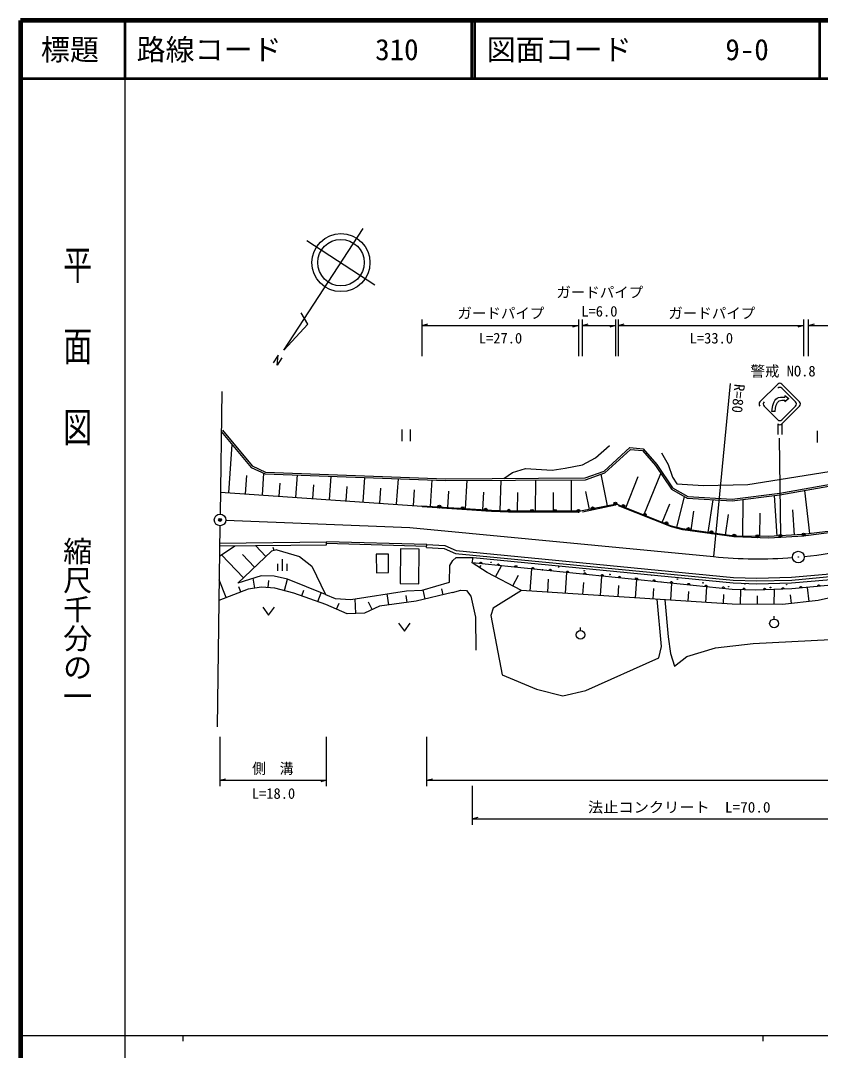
# Model space of a CAD drawing. Units: millimetres, scale not verified. Extents: x 40000 to 680000, y 20000 to 380000.
# Drawn here: x 40000 to 177910, y 202409 to 380000 of the extents above; entities that cross this region are included whole.
import ezdxf
from ezdxf.enums import TextEntityAlignment as Align

# ---------------------------------------------------------------- set-up
doc = ezdxf.new("R2010")
doc.units = ezdxf.units.MM
doc.header["$LTSCALE"] = 1000
doc.header["$PDMODE"] = 32
doc.header["$PDSIZE"] = 500
for name, color, linetype, lineweight in [('M-BGD', 7, 'Continuous', 25), ('M-TTL', 2, 'Continuous', 140), ('M-TTL-BAND', 7, 'Continuous', 25), ('M-TTL-LINE', 7, 'Continuous', 50)]:
    doc.layers.add(name, color=color, linetype=linetype, lineweight=lineweight)
doc.layers.add('M-OTRS', color=6, linetype='Continuous')
doc.layers.add('M-TTL-TXT', color=7, linetype='Continuous')
doc.styles.add('@ＭＳ ゴシック', font='')
doc.styles.add('ＭＳ ゴシック', font='')
doc.styles.get('@ＭＳ ゴシック').set_extended_font_data('@MS Gothic')
doc.styles.get('ＭＳ ゴシック').set_extended_font_data('MS Gothic')

msp = doc.modelspace()

# ---------------------------------------------------------------- linework, layer by layer
at = {"layer": 'M-BGD'}
for p, q in [((85408, 323184), (99065, 344124)), ((89378, 342085), (101104, 334437)), ((89523, 327663), (88395, 329594)), ((85408, 323184), (89523, 327663)), ((109214, 322152), (109214, 328436)), ((109214, 327436), (110214, 327716)), ((109214, 327436), (136172, 327436)), ((136172, 327436), (135172, 327156)), ((136172, 328436), (136172, 322152)), ((136879, 322152), (136879, 328436)), ((136879, 327436), (137879, 327716)), ((136879, 327436), (142607, 327436)), ((142607, 327436), (141607, 327156)), ((142607, 328436), (142607, 322152)), ((143088, 322152), (143088, 328436)), ((143088, 327436), (144088, 327716)), ((143088, 327436), (175021, 327436)), ((175021, 327436), (174021, 327156)), ((175021, 328436), (175021, 322152)), ((175871, 322152), (175871, 328436)), ((175871, 327436), (176871, 327716)), ((175871, 327436), (195212, 327436)), ((162335, 317419), (159457, 287557)), ((170549, 317303), (167482, 314236)), ((171256, 317303), (174324, 314236)), ((171256, 316596), (173617, 314236)), ((74702, 316012), (74406, 294884)), ((171760, 315351), (171760, 315051)), ((171760, 314555), (171760, 314255)), ((168189, 313529), (170549, 311169)), ((170121, 312589), (169561, 312589)), ((174324, 313529), (171256, 310462)), ((171256, 311169), (173617, 313529)), ((105727, 309461), (105727, 307461)), ((107247, 307461), (107247, 309461)), ((170549, 310462), (170549, 308595)), ((171256, 310462), (171256, 308595)), ((177357, 309250), (177357, 307250)), ((171072, 291229), (170837, 307979)), ((75906, 298572), (76477, 306902)), ((81694, 298175), (81953, 301959)), ((147488, 294718), (150377, 301913)), ((78800, 298374), (79017, 301543)), ((84588, 297977), (84743, 300245)), ((87482, 297778), (87747, 301649)), ((93269, 297381), (93547, 301433)), ((99057, 296985), (99347, 301217)), ((104845, 296588), (105148, 301001)), ((110686, 296195), (110977, 300784)), ((116687, 295815), (116998, 300719)), ((122673, 295471), (122883, 300748)), ((128802, 295400), (128815, 300778)), ((134993, 295385), (135006, 300810)), ((141201, 296309), (140107, 301800)), ((144332, 295985), (146508, 301405)), ((74459, 298671), (109186, 296290)), ((90376, 297580), (90539, 299957)), ((96163, 297183), (96334, 299668)), ((101951, 296786), (102129, 299380)), ((107739, 296389), (107924, 299092)), ((113687, 296005), (113865, 298824)), ((119688, 295625), (119882, 298690)), ((125706, 295408), (125714, 298621)), ((131898, 295393), (131905, 298633)), ((138094, 295691), (137481, 298768)), ((176102, 291527), (175203, 298961)), ((150644, 293450), (151944, 296688)), ((153182, 292582), (154488, 297914)), ((158585, 291708), (159399, 297376)), ((164512, 291055), (164575, 297402)), ((170452, 291104), (170015, 298087)), ((121208, 295324), (109214, 296148)), ((124182, 295227), (121208, 295324)), ((136172, 295194), (124182, 295227)), ((142607, 296459), (136879, 295245)), ((152224, 292677), (143088, 296343)), ((155623, 292134), (156091, 295392)), ((161546, 291283), (162056, 294826)), ((167483, 291026), (167523, 295076)), ((173420, 291290), (173147, 295654)), ((74378, 292884), (73893, 258211)), ((154166, 292202), (152224, 292677)), ((163062, 290949), (154166, 292202)), ((179797, 291716), (175871, 291210)), ((74324, 289895), (92765, 290097)), ((74329, 289395), (92771, 289597)), ((110037, 289333), (92757, 289797)), ((110045, 289633), (92765, 290097)), ((92771, 289597), (92765, 290097)), ((110017, 289134), (110045, 289633)), ((110017, 289134), (110043, 289609)), ((169043, 290759), (163062, 290949)), ((175021, 291109), (169043, 290759)), ((175871, 291210), (175375, 291146)), ((74305, 287636), (76922, 289424)), ((78412, 283916), (74654, 287875)), ((80345, 285751), (78269, 287939)), ((82279, 287586), (80498, 289463)), ((83706, 288625), (83568, 289147)), ((84286, 286311), (84286, 285111)), ((85086, 287111), (85086, 285111)), ((85886, 286311), (85886, 285111)), ((117875, 286486), (118025, 287409)), ((119153, 285669), (119401, 286056)), ((121913, 284071), (122915, 285972)), ((124879, 282509), (125857, 284367)), ((127876, 281629), (128124, 285441)), ((133931, 281235), (134165, 284825)), ((139986, 280840), (140206, 284208)), ((75454, 280486), (74248, 283556)), ((80381, 282141), (80125, 283851)), ((82698, 282218), (82799, 283430)), ((85478, 281697), (85996, 283673)), ((130903, 281432), (131048, 283652)), ((136958, 281037), (137094, 283125)), ((143014, 280643), (143141, 282597)), ((146041, 280445), (146246, 283592)), ((152096, 280051), (152287, 282976)), ((77967, 281474), (77620, 282357)), ((88490, 280780), (88841, 281771)), ((91270, 279795), (91812, 281324)), ((103474, 279245), (103220, 281136)), ((106644, 279670), (106486, 280851)), ((109783, 280249), (109409, 281834)), ((112891, 280983), (112645, 282025)), ((149069, 280248), (149187, 282070)), ((155124, 279853), (155234, 281542)), ((158151, 279656), (158328, 282360)), ((161179, 279458), (161280, 281015)), ((164143, 279347), (164165, 281869)), ((167044, 279321), (167057, 280807)), ((169945, 279296), (169968, 281890)), ((172925, 279457), (172753, 280968)), ((175984, 279806), (175707, 282238)), ((94475, 278492), (94952, 279559)), ((97796, 277739), (97699, 280260)), ((100595, 278415), (99981, 279700)), ((169920, 276798), (169920, 277318)), ((136547, 274836), (136547, 275356)), ((74329, 256472), (74329, 247983)), ((92771, 247983), (92771, 256472)), ((110017, 256472), (110017, 247983)), ((74329, 248983), (75329, 249263)), ((74329, 248983), (92771, 248983)), ((92771, 248983), (91771, 248703)), ((110017, 248983), (111017, 249263)), ((110017, 248983), (374476, 248983)), ((117875, 248041), (117875, 241337)), ((117875, 242337), (118875, 242617)), ((117875, 242337), (187653, 242337))]:
    msp.add_line(p, q, dxfattribs=at)
for points in [[(85063, 321856), (84220, 320563), (84394, 322297), (83555, 320995)], [(171760, 315351), (172455, 314803), (171760, 314255)], [(74606, 309164), (79744, 302953), (82180, 301857), (113237, 300700), (137416, 300822), (140766, 302040), (145150, 306059), (147221, 305876), (149474, 303258), (152214, 299177), (154955, 297655), (162718, 297168), (170939, 298203), (182935, 300334), (190638, 302527), (198311, 305693), (206045, 309469), (207985, 310144)], [(74837, 309355), (79931, 303198), (82250, 302155), (113242, 301000), (137363, 301121), (140607, 302301), (145045, 306369), (147369, 306164), (149713, 303440), (152423, 299405), (155041, 297950), (162708, 297469), (170894, 298500), (182868, 300627), (190539, 302811), (198187, 305967), (205929, 309746), (207886, 310427)], [(150482, 305470), (151639, 303438), (152389, 301281), (153171, 300093), (157741, 299842), (165401, 299999), (179400, 302219), (198338, 308116), (200464, 309241)], [(123345, 301051), (124815, 302090), (127052, 302734), (131678, 302458), (133884, 302795), (136887, 303408), (139124, 304603), (141544, 306717)], [(199986, 301224), (196669, 298224), (196165, 297411), (195609, 296217), (187520, 293639), (179695, 291962), (174904, 291383), (168968, 291011), (163027, 291070), (154142, 292347), (152223, 292817), (142754, 296619), (136541, 295381), (124159, 295412), (121188, 295530), (109186, 296290)], [(75392, 293845), (107097, 292603), (159457, 287557)], [(110017, 289134), (113011, 288967), (114990, 288103), (162896, 283486), (166952, 283365), (172982, 283494), (178974, 284050), (187338, 285587), (192785, 287025), (198470, 288990), (206002, 291731), (211835, 293057), (218827, 293454), (220211, 293464)], [(110045, 289633), (113128, 289461), (115117, 288593), (162928, 283986), (166954, 283865), (172954, 283994), (178906, 284545), (187229, 286075), (192639, 287504), (198303, 289462), (205861, 292212), (211765, 293554), (218823, 293954), (220208, 293964)], [(175375, 291146), (175296, 291136), (175245, 291139), (175182, 291161), (175138, 291186), (175103, 291222), (175066, 291277), (175049, 291326), (175046, 291355)], [(84165, 288746), (83246, 288504), (77445, 282998)], [(84165, 288746), (88119, 287590), (90217, 285918), (92559, 281022), (86021, 283667), (83740, 284215), (81459, 284275), (77445, 282998)], [(92559, 281022), (94231, 280352), (96938, 280140), (106521, 281660), (109228, 281782), (113972, 283150), (114033, 286009), (114550, 286921), (115128, 287408), (118025, 287409)], [(185738, 281830), (177514, 279980), (171395, 279283), (162693, 279360), (126362, 281728), (120431, 284851), (117875, 286486)], [(187653, 284071), (179163, 282557), (172998, 281987), (166753, 281787), (162670, 281917), (117875, 286486)], [(118025, 287409), (162850, 283022), (166946, 282880), (172953, 283046), (179023, 283579), (187483, 285098)], [(119617, 286308), (119603, 286370), (119579, 286423), (119534, 286478), (119487, 286513), (119430, 286539), (119350, 286547), (119288, 286533), (119236, 286508), (119181, 286464), (119146, 286417), (119120, 286359)], [(122603, 286004), (122590, 286066), (122565, 286118), (122520, 286173), (122474, 286208), (122416, 286234), (122336, 286242), (122275, 286228), (122222, 286204), (122167, 286159), (122132, 286112), (122106, 286055)], [(125590, 285699), (125576, 285761), (125551, 285814), (125507, 285869), (125460, 285904), (125402, 285930), (125323, 285938), (125261, 285924), (125208, 285899), (125153, 285854), (125118, 285808), (125092, 285750)], [(128576, 285395), (128562, 285456), (128537, 285509), (128493, 285564), (128446, 285599), (128388, 285625), (128309, 285633), (128247, 285619), (128194, 285594), (128140, 285550), (128105, 285503), (128079, 285445)], [(131562, 285090), (131549, 285152), (131524, 285205), (131479, 285259), (131432, 285294), (131375, 285320), (131295, 285328), (131233, 285315), (131181, 285290), (131126, 285245), (131091, 285198), (131065, 285141)], [(134549, 284785), (134535, 284847), (134510, 284900), (134465, 284955), (134419, 284990), (134361, 285016), (134281, 285024), (134220, 285010), (134167, 284985), (134112, 284941), (134077, 284894), (134051, 284836)], [(137535, 284481), (137521, 284543), (137496, 284595), (137452, 284650), (137405, 284685), (137347, 284711), (137268, 284719), (137206, 284705), (137153, 284681), (137098, 284636), (137063, 284589), (137037, 284532)], [(140521, 284176), (140507, 284238), (140483, 284291), (140438, 284346), (140391, 284381), (140334, 284406), (140254, 284415), (140192, 284401), (140139, 284376), (140085, 284331), (140050, 284285), (140024, 284227)], [(143507, 283872), (143494, 283933), (143469, 283986), (143424, 284041), (143378, 284076), (143320, 284102), (143240, 284110), (143179, 284096), (143126, 284071), (143071, 284027), (143036, 283980), (143010, 283922)], [(146494, 283567), (146480, 283629), (146455, 283682), (146411, 283736), (146364, 283771), (146306, 283797), (146227, 283805), (146165, 283792), (146112, 283767), (146057, 283722), (146022, 283675), (145996, 283618)], [(149480, 283262), (149466, 283324), (149441, 283377), (149397, 283432), (149350, 283467), (149292, 283493), (149213, 283501), (149151, 283487), (149098, 283462), (149044, 283418), (149009, 283371), (148983, 283313)], [(152466, 282958), (152453, 283020), (152428, 283072), (152383, 283127), (152336, 283162), (152279, 283188), (152199, 283196), (152137, 283182), (152085, 283158), (152030, 283113), (151995, 283066), (151969, 283009)], [(155453, 282653), (155439, 282715), (155414, 282768), (155369, 282823), (155323, 282858), (155265, 282883), (155185, 282892), (155124, 282878), (155071, 282853), (155016, 282808), (154981, 282762), (154955, 282704)], [(158439, 282349), (158425, 282410), (158400, 282463), (158356, 282518), (158309, 282553), (158251, 282579), (158172, 282587), (158110, 282573), (158057, 282548), (158002, 282504), (157967, 282457), (157941, 282399)], [(177871, 282438), (177845, 282496), (177811, 282543), (177756, 282588), (177704, 282613), (177642, 282628), (177563, 282620), (177505, 282595), (177458, 282560), (177412, 282506), (177387, 282453), (177373, 282392)], [(114446, 281350), (108229, 279882), (101889, 279033), (99302, 277797), (96290, 277681), (92660, 279303), (87100, 281272), (83857, 282122), (81540, 282315), (79223, 281967), (74198, 279992)], [(114446, 281350), (115893, 281750), (116905, 281716), (117646, 280738), (118422, 277097), (118489, 271432)], [(126362, 281728), (121490, 278648), (121086, 277400), (123041, 267184), (128942, 264688), (133506, 263530), (137457, 264452), (150064, 270115), (150525, 272091), (149735, 280204)], [(161425, 282044), (161411, 282106), (161387, 282159), (161342, 282213), (161295, 282248), (161238, 282274), (161158, 282282), (161096, 282269), (161043, 282244), (160989, 282199), (160954, 282152), (160928, 282095)], [(164961, 281844), (164943, 281905), (164915, 281956), (164866, 282007), (164817, 282039), (164758, 282061), (164678, 282063), (164617, 282045), (164566, 282017), (164515, 281968), (164483, 281919), (164461, 281860)], [(168564, 281845), (168542, 281904), (168511, 281953), (168459, 282002), (168408, 282030), (168348, 282048), (168268, 282046), (168208, 282024), (168159, 281992), (168111, 281941), (168083, 281890), (168065, 281829)], [(171687, 281945), (171665, 282004), (171634, 282053), (171582, 282102), (171531, 282130), (171470, 282148), (171390, 282146), (171331, 282124), (171282, 282092), (171234, 282041), (171205, 281990), (171187, 281929)], [(174789, 282153), (174763, 282211), (174729, 282258), (174674, 282303), (174622, 282328), (174560, 282342), (174480, 282335), (174423, 282310), (174375, 282275), (174330, 282221), (174305, 282168), (174291, 282107)], [(81757, 278849), (82757, 277489), (83757, 278849)], [(151064, 280118), (151644, 273737), (152039, 270840), (152764, 268666), (154871, 270313), (159810, 271827), (166330, 272552), (179633, 273276), (186447, 276306), (188093, 278084)], [(105189, 276079), (106189, 274719), (107189, 276079)]]:
    msp.add_lwpolyline(points, dxfattribs=at)
for points in [[(103449, 284797), (103418, 287987), (101316, 287966), (101348, 284776)], [(105506, 288901), (105449, 282901), (108647, 282871), (108704, 288870)]]:
    msp.add_lwpolyline(points, close=True, dxfattribs=at)
for centre, radius in [((95241, 338261), 5000), ((95241, 338261), 4000), ((142556, 296704), 250), ((142556, 296704), 150), ((142556, 296704), 50), ((74392, 293884), 1000), ((112212, 296192), 250), ((112212, 296192), 150), ((112212, 296192), 50), ((116202, 295918), 250), ((116202, 295918), 150), ((116202, 295918), 50), ((120193, 295645), 250), ((120193, 295645), 150), ((120193, 295645), 50), ((124180, 295477), 250), ((124180, 295477), 150), ((124180, 295477), 50), ((128173, 295466), 250), ((128173, 295466), 150), ((128173, 295466), 50), ((132173, 295455), 250), ((132173, 295455), 150), ((132173, 295455), 50), ((136173, 295444), 250), ((136173, 295444), 150), ((136173, 295444), 50), ((138640, 295874), 250), ((138640, 295874), 150), ((138640, 295874), 50), ((143920, 296279), 250), ((143920, 296279), 150), ((143920, 296279), 50), ((147633, 294789), 250), ((147633, 294789), 150), ((147633, 294789), 50), ((74392, 293884), 40), ((151345, 293299), 250), ((151345, 293299), 150), ((151345, 293299), 50), ((155146, 292316), 250), ((155146, 292316), 150), ((155146, 292316), 50), ((159107, 291758), 250), ((159107, 291758), 150), ((159107, 291758), 50), ((163068, 291200), 250), ((163068, 291200), 150), ((163068, 291200), 50), ((167040, 291072), 250), ((171013, 291124), 250), ((171013, 291124), 150), ((175007, 291359), 250), ((175007, 291359), 150), ((175007, 291359), 50), ((167040, 291072), 150), ((167040, 291072), 50), ((171013, 291124), 50), ((174104, 287493), 1000), ((121127, 286576), 50), ((125552, 285929), 50), ((174104, 287493), 40), ((129977, 285281), 50), ((132761, 285777), 50), ((137186, 285130), 50), ((141611, 284482), 50), ((148821, 284331), 50), ((146036, 283834), 50), ((150461, 283187), 50), ((153246, 283683), 50), ((157671, 283036), 50), ((162096, 282388), 50), ((164880, 282884), 50), ((172090, 282733), 50), ((169305, 282237), 50), ((169920, 276038), 760), ((136547, 274076), 760)]:
    msp.add_circle(centre, radius, dxfattribs=at)
for centre, radius, start, end in [((170903, 316950), 500, 45, 135), ((170903, 316243), 500, 44.99985, 135), ((167836, 313883), 500, 135, 225), ((168543, 313883), 500, 135, 225.00005), ((173263, 313883), 500, 315.00011, 44.99984), ((173970, 313883), 500, 315, 45), ((170903, 311523), 500, 225.00005, 315.00011), ((170903, 310816), 500, 225, 315), ((167131, 367188), 80000, 275.72876, 288.22382), ((167131, 367188), 80000, 264.49542, 274.30585)]:
    msp.add_arc(centre, radius, start, end, dxfattribs=at)
for points in [[(169561, 312589), (169684, 313561), (169806, 314534), (170430, 314873), (170773, 315060), (171266, 315055), (171760, 315051)], [(170121, 312589), (170209, 313369), (170297, 314149), (170795, 314417), (171045, 314552), (171400, 314558), (171760, 314555)]]:
    msp.add_open_spline(points, degree=3, knots=[0, 0, 0, 0, 1, 1, 1, 2, 2, 2, 2], dxfattribs=at)
at = {"layer": 'M-OTRS'}
msp.add_point((74392, 293884), dxfattribs=at)
at = {"layer": 'M-TTL'}
for p, q in [((40000, 380000), (40000, 20000)), ((680000, 380000), (40000, 380000))]:
    msp.add_line(p, q, dxfattribs=at)
at = {"layer": 'M-TTL-BAND'}
for p, q in [((58000, 370000), (58000, 20000)), ((40000, 205000), (579000, 205000)), ((68000, 205000), (68000, 204000)), ((168000, 205000), (168000, 204000))]:
    msp.add_line(p, q, dxfattribs=at)
at = {"layer": 'M-TTL-LINE'}
for p, q in [((58000, 380000), (58000, 370000)), ((117750, 380000), (117750, 370000)), ((118250, 380000), (118250, 370000)), ((177750, 380000), (177750, 370000)), ((40000, 370000), (680000, 370000))]:
    msp.add_line(p, q, dxfattribs=at)

# ---------------------------------------------------------------- texts
at = {"layer": 'M-BGD', "style": 'ＭＳ ゴシック'}
for s, p in [('ガードパイプ', (132368, 331682)), ('ガードパイプ', (115318, 328076)), ('L=6.0', (136681, 328408)), ('ガードパイプ', (151680, 328076)), ('L=27.0', (119005, 323768)), ('L=33.0', (155367, 323768)), ('警戒 NO.8', (165848, 318087)), ('L=18.0', (79863, 245245))]:
    msp.add_text(s, height=1833, dxfattribs=at).set_placement(p, align=Align.BOTTOM_LEFT)
msp.add_text('R=80', height=1833, rotation=264.8, dxfattribs=at).set_placement((162533, 317447), align=Align.BOTTOM_LEFT)
for s, width, p in [('側\u3000溝', 0.95, (79925, 249562)), ('法止コンクリート\u3000L=70.0', 1.05, (137827, 242877))]:
    msp.add_text(s, height=1833, dxfattribs=dict(at, width=width)).set_placement(p, align=Align.BOTTOM_LEFT)
at = {"layer": 'M-TTL-BAND', "style": '@ＭＳ ゴシック', "width": 1.4}
msp.add_text('平  面  図', height=3666, rotation=270, dxfattribs=at).set_placement((49777, 306475), align=Align.MIDDLE_RIGHT)
at = {"layer": 'M-TTL-BAND', "style": '@ＭＳ ゴシック'}
msp.add_text('縮尺千分の一', height=3666, rotation=270, dxfattribs=at).set_placement((49777, 261030), align=Align.MIDDLE_RIGHT)
at = {"layer": 'M-TTL-TXT', "style": 'ＭＳ ゴシック'}
msp.add_text('標題', height=3666, dxfattribs=at).set_placement((48500, 375000), align=Align.MIDDLE_CENTER)
for s, p in [('路線コード', (60000, 375000)), ('310', (101142, 375000)), ('図面コード', (120380, 375000)), ('9-0', (161521, 375000))]:
    msp.add_text(s, height=3666, dxfattribs=at).set_placement(p, align=Align.MIDDLE_LEFT)

doc.saveas('drawing.dxf')
